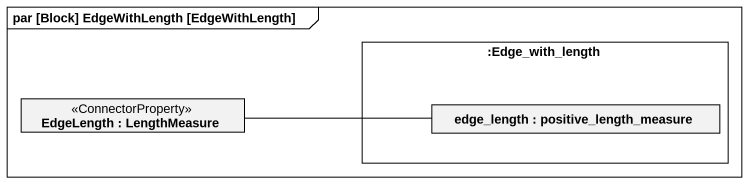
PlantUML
@startuml
mainframe par [Block] EdgeWithLength [EdgeWithLength]
rectangle ":Edge_with_length" as Edge_with_length {
  rectangle "edge_length : positive_length_measure" as edge_length
}
rectangle "EdgeLength : LengthMeasure" as EdgeLength <<ConnectorProperty>>
EdgeLength -right- edge_length
@enduml
